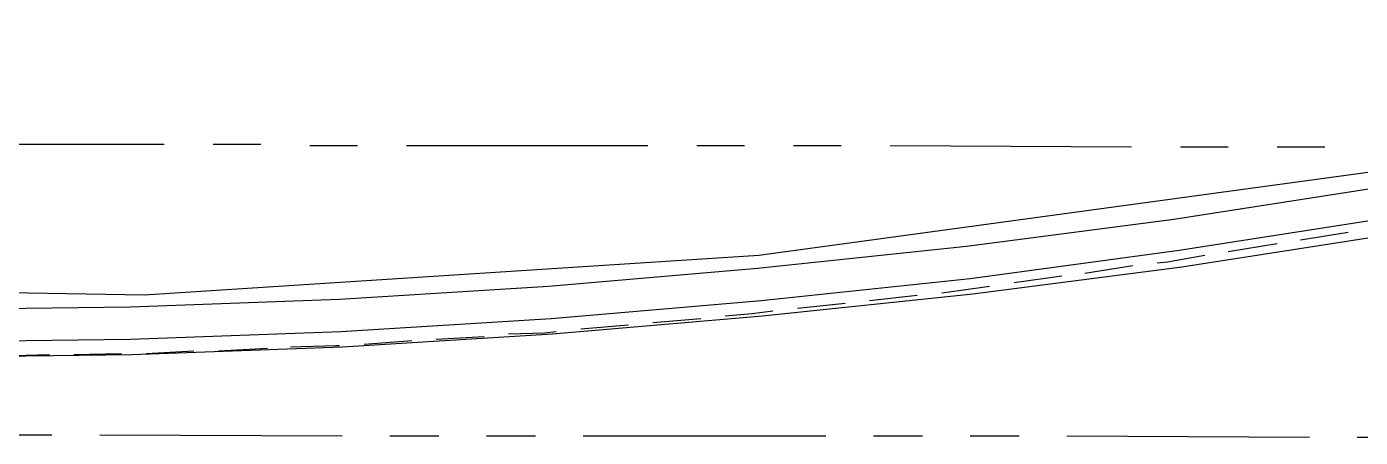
# Model space of a CAD drawing. Header units: feet. Extents: x -84 to 198, y -22 to 181.
# Drawn here: x 65.95 to 79.74, y 6.72 to 10.96 of the extents above; entities that cross this region are included whole.
import ezdxf

# ---------------------------------------------------------------- set-up
doc = ezdxf.new("R2010")
doc.units = ezdxf.units.FT
doc.layers.add('A-AREA-UNIDAD', color=30, linetype='CONTINUOUS')
doc.layers.add('A-LINEA', color=7, linetype='CONTINUOUS')

msp = doc.modelspace()

# ---------------------------------------------------------------- linework, layer by layer
at = {"layer": 'A-AREA-UNIDAD'}
msp.add_lwpolyline([(59.968, 8.32), (67.168, 8.1956), (73.52, 8.6044), (80.832, 9.6)], dxfattribs=at)
at = {"layer": 'A-LINEA'}
for p, q in [((64.88, 9.7511), (67.3733, 9.7511)), ((67.88, 9.7511), (68.3733, 9.7511)), ((68.88, 9.7378), (69.3733, 9.7378)), ((69.88, 9.7378), (72.3733, 9.7378)), ((72.88, 9.7378), (73.3733, 9.7378)), ((73.88, 9.7378), (74.3733, 9.7378)), ((74.88, 9.7378), (77.3733, 9.7244)), ((77.88, 9.7244), (78.3733, 9.7244)), ((78.88, 9.7244), (79.3733, 9.7244)), ((79.12, 8.7644), (79.6133, 8.8444)), ((78.3733, 8.6444), (78.88, 8.7244)), ((76.8933, 8.4178), (77.3867, 8.4978)), ((76.16, 8.3244), (76.6533, 8.3911)), ((74.6667, 8.1378), (75.16, 8.1911)), ((73.92, 8.0578), (74.4133, 8.1111)), ((71.68, 7.8444), (72.1733, 7.8844)), ((72.4267, 7.9111), (72.92, 7.9511)), ((69.44, 7.6844), (69.9333, 7.7244)), ((70.1867, 7.7378), (70.68, 7.7644)), ((66.44, 7.5778), (66.9333, 7.5911)), ((67.1867, 7.5911), (67.68, 7.6178)), ((67.9333, 7.6178), (68.44, 7.6444)), ((65.6933, 7.5644), (66.1867, 7.5778)), ((65.7067, 6.7511), (66.2133, 6.7511)), ((66.7067, 6.7511), (69.2133, 6.7378)), ((69.7067, 6.7378), (70.2133, 6.7378)), ((70.7067, 6.7378), (71.2133, 6.7378)), ((71.7067, 6.7378), (74.2133, 6.7378)), ((74.7067, 6.7378), (75.2133, 6.7378)), ((75.7067, 6.7378), (76.2133, 6.7378)), ((76.7067, 6.7378), (79.2133, 6.7244)), ((79.7067, 6.7244), (80.2133, 6.7244))]:
    msp.add_line(p, q, dxfattribs=at)
for points in [[(37.3333, 10.9644), (40.2133, 10.4178), (43.0933, 9.9244), (45.9867, 9.4978), (48.88, 9.1111), (51.7867, 8.7911), (54.6933, 8.5244), (57.6, 8.3111), (60.52, 8.1378), (62.6933, 8.0711), (64.8533, 8.0444), (67.0267, 8.0711), (69.1867, 8.1511), (71.3467, 8.2844), (73.5067, 8.4711), (75.6667, 8.6978), (77.8133, 8.9778), (79.96, 9.3111)], [(37.3333, 10.9644), (40.2133, 10.4178), (43.0933, 9.9244), (45.9867, 9.4978), (48.88, 9.1111), (51.7867, 8.7911), (54.6933, 8.5244), (57.6, 8.3111), (60.52, 8.1378), (62.6933, 8.0711), (64.8533, 8.0444), (67.0267, 8.0711), (69.1867, 8.1511), (71.3467, 8.2844), (73.5067, 8.4711), (75.6667, 8.6978), (77.8133, 8.9778), (79.96, 9.3111)], [(37.28, 10.6311), (40.1467, 10.0844), (43.04, 9.6044), (45.9333, 9.1644), (48.84, 8.7778), (51.7467, 8.4578), (54.6667, 8.1911), (57.5867, 7.9778), (60.5067, 7.8178), (62.68, 7.7378), (64.8533, 7.7111), (67.0267, 7.7378), (69.2, 7.8178), (71.3733, 7.9511), (73.5467, 8.1378), (75.7067, 8.3644), (77.8667, 8.6578), (80.0133, 8.9911)], [(37.28, 10.6311), (40.1467, 10.0844), (43.04, 9.6044), (45.9333, 9.1644), (48.84, 8.7778), (51.7467, 8.4578), (54.6667, 8.1911), (57.5867, 7.9778), (60.5067, 7.8178), (62.68, 7.7378), (64.8533, 7.7111), (67.0267, 7.7378), (69.2, 7.8178), (71.3733, 7.9511), (73.5467, 8.1378), (75.7067, 8.3644), (77.8667, 8.6578), (80.0133, 8.9911)], [(37.24, 10.4711), (40.12, 9.9244), (43.0133, 9.4311), (45.9067, 9.0044), (48.8133, 8.6178), (51.7333, 8.2978), (54.6533, 8.0178), (57.5733, 7.8044), (60.4933, 7.6444), (62.68, 7.5644), (64.8533, 7.5511), (67.04, 7.5778), (69.2133, 7.6578), (71.3867, 7.7911), (73.56, 7.9778), (75.7333, 8.2044), (77.8933, 8.4844), (80.04, 8.8178)], [(37.24, 10.4711), (40.12, 9.9244), (43.0133, 9.4311), (45.9067, 9.0044), (48.8133, 8.6178), (51.7333, 8.2978), (54.6533, 8.0178), (57.5733, 7.8044), (60.4933, 7.6444), (62.68, 7.5644), (64.8533, 7.5511), (67.04, 7.5778), (69.2133, 7.6578), (71.3867, 7.7911), (73.56, 7.9778), (75.7333, 8.2044), (77.8933, 8.4844), (80.04, 8.8178)], [(37.24, 10.4711), (40.12, 9.9244), (43.0133, 9.4311), (45.9067, 9.0044), (48.8133, 8.6178), (51.7333, 8.2978), (54.6533, 8.0178), (57.5733, 7.8044), (60.4933, 7.6444), (62.68, 7.5644), (64.8533, 7.5511), (67.04, 7.5778), (69.2133, 7.6578), (71.3867, 7.7911), (73.56, 7.9778), (75.7333, 8.2044), (77.8933, 8.4844), (80.04, 8.8178)], [(37.24, 10.4711), (40.12, 9.9244), (43.0133, 9.4311), (45.9067, 9.0044), (48.8133, 8.6178), (51.7333, 8.2978), (54.6533, 8.0178), (57.5733, 7.8044), (60.4933, 7.6444), (62.68, 7.5644), (64.8533, 7.5511), (67.04, 7.5778), (69.2133, 7.6578), (71.3867, 7.7911), (73.56, 7.9778), (75.7333, 8.2044), (77.8933, 8.4844), (80.04, 8.8178)], [(40.8667, 10.2978), (43.6533, 9.8444), (46.4533, 9.4311), (49.2533, 9.0711), (52.0667, 8.7644), (54.88, 8.4978), (57.6933, 8.2978), (60.52, 8.1378), (62.6933, 8.0711), (64.8533, 8.0444), (67.0267, 8.0711), (69.1867, 8.1511), (71.3467, 8.2844), (73.5067, 8.4711), (75.6667, 8.6978), (77.8133, 8.9778), (79.96, 9.3111)], [(40.8667, 10.2978), (43.6533, 9.8444), (46.4533, 9.4311), (49.2533, 9.0711), (52.0667, 8.7644), (54.88, 8.4978), (57.6933, 8.2978), (60.52, 8.1378), (62.6933, 8.0711), (64.8533, 8.0444), (67.0267, 8.0711), (69.1867, 8.1511), (71.3467, 8.2844), (73.5067, 8.4711), (75.6667, 8.6978), (77.8133, 8.9778), (79.96, 9.3111)], [(40.8667, 10.2978), (43.6533, 9.8444), (46.4533, 9.4311), (49.2533, 9.0711), (52.0667, 8.7644), (54.88, 8.4978), (57.6933, 8.2978), (60.52, 8.1378), (62.6933, 8.0711), (64.8533, 8.0444), (67.0267, 8.0711), (69.1867, 8.1511), (71.3467, 8.2844), (73.5067, 8.4711), (75.6667, 8.6978), (77.8133, 8.9778), (79.96, 9.3111)], [(40.8667, 10.2978), (43.6533, 9.8444), (46.4533, 9.4311), (49.2533, 9.0711), (52.0667, 8.7644), (54.88, 8.4978), (57.6933, 8.2978), (60.52, 8.1378), (62.6933, 8.0711), (64.8533, 8.0444), (67.0267, 8.0711), (69.1867, 8.1511), (71.3467, 8.2844), (73.5067, 8.4711), (75.6667, 8.6978), (77.8133, 8.9778), (79.96, 9.3111)], [(40.4533, 10.0311), (43.3067, 9.5511), (46.16, 9.1378), (49.0133, 8.7644), (51.88, 8.4444), (54.7467, 8.1778), (57.6267, 7.9644), (60.5067, 7.8178), (62.68, 7.7378), (64.8533, 7.7111), (67.0267, 7.7378), (69.2, 7.8178), (71.3733, 7.9511), (73.5467, 8.1378), (75.7067, 8.3644), (77.8667, 8.6578), (80.0133, 8.9911)], [(40.4533, 10.0311), (43.3067, 9.5511), (46.16, 9.1378), (49.0133, 8.7644), (51.88, 8.4444), (54.7467, 8.1778), (57.6267, 7.9644), (60.5067, 7.8178), (62.68, 7.7378), (64.8533, 7.7111), (67.0267, 7.7378), (69.2, 7.8178), (71.3733, 7.9511), (73.5467, 8.1378), (75.7067, 8.3644), (77.8667, 8.6578), (80.0133, 8.9911)], [(40.4533, 10.0311), (43.3067, 9.5511), (46.16, 9.1378), (49.0133, 8.7644), (51.88, 8.4444), (54.7467, 8.1778), (57.6267, 7.9644), (60.5067, 7.8178), (62.68, 7.7378), (64.8533, 7.7111), (67.0267, 7.7378), (69.2, 7.8178), (71.3733, 7.9511), (73.5467, 8.1378), (75.7067, 8.3644), (77.8667, 8.6578), (80.0133, 8.9911)], [(40.4533, 10.0311), (43.3067, 9.5511), (46.16, 9.1378), (49.0133, 8.7644), (51.88, 8.4444), (54.7467, 8.1778), (57.6267, 7.9644), (60.5067, 7.8178), (62.68, 7.7378), (64.8533, 7.7111), (67.0267, 7.7378), (69.2, 7.8178), (71.3733, 7.9511), (73.5467, 8.1378), (75.7067, 8.3644), (77.8667, 8.6578), (80.0133, 8.9911)], [(77.64, 8.5244), (77.7467, 8.5378), (78.1333, 8.6044)], [(75.4133, 8.2178), (75.6133, 8.2444), (75.9067, 8.2844)], [(73.1733, 7.9778), (73.4533, 8.0044), (73.6667, 8.0311)], [(70.9333, 7.7911), (71.3067, 7.8044), (71.4267, 7.8178)], [(68.68, 7.6578), (69.1467, 7.6711), (69.1867, 7.6711)]]:
    msp.add_lwpolyline(points, dxfattribs=at)

doc.saveas('drawing.dxf')
